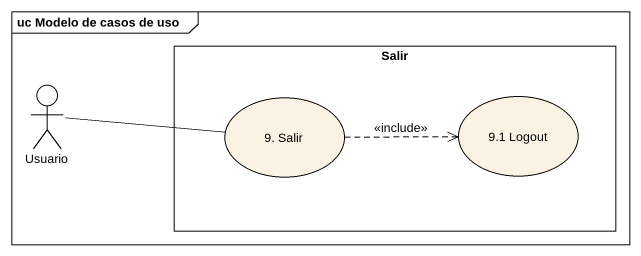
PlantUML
@startuml
mainframe uc Modelo de casos de uso
rectangle Salir {
  usecase "9. Salir" as u9_Salir
  usecase "9.1 Logout" as u9_1_Logout
}
actor Usuario
Usuario -right- u9_Salir
u9_Salir .right.> u9_1_Logout : <<include>>
@enduml
